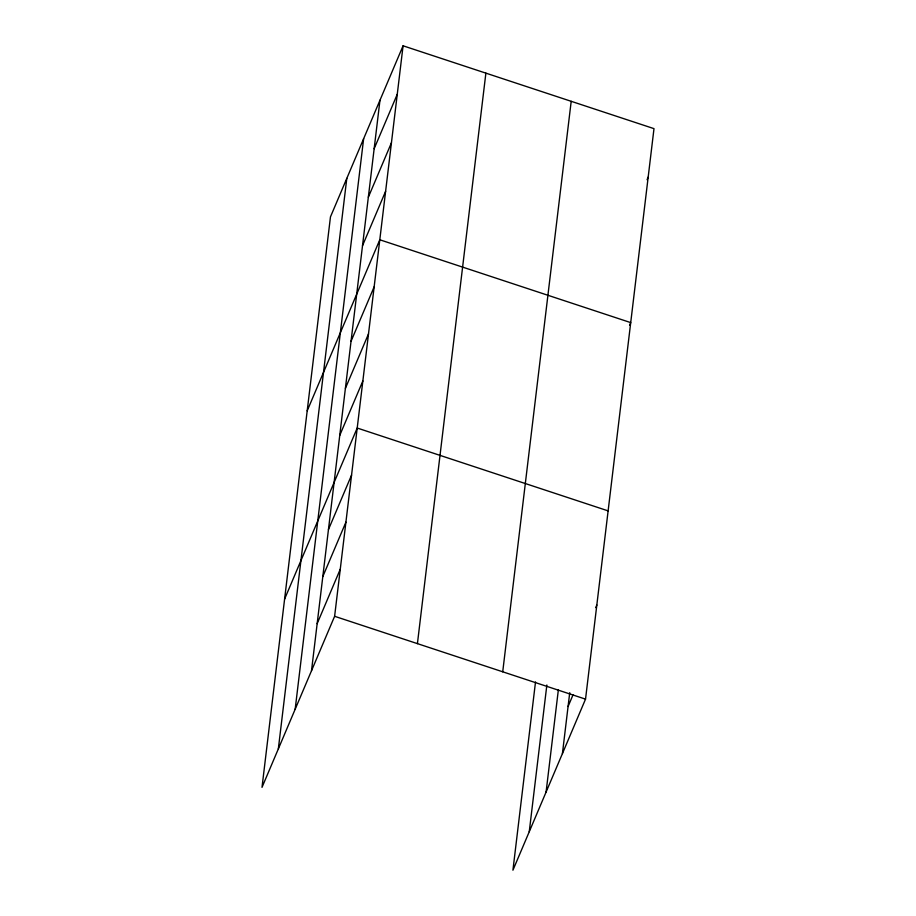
<?xml version="1.0" encoding="UTF-8"?>
<svg xmlns="http://www.w3.org/2000/svg" width="916" height="916" viewBox="0 0 916 916"><rect width="100%" height="100%" fill="white"/><g stroke="black" fill="none" stroke-linecap="round" stroke-linejoin="round"><path stroke-width="1.37" d="M278.338 748.876L346.798 178.38M295.17 709.224L363.629 138.728M311.509 670.741L379.968 100.245M403.074 45.8L330.47 216.863L262.01 787.359L334.615 616.296L403.074 45.8L653.99 128.641L585.53 699.137L512.926 870.2L535.516 681.939M417.421 643.639L485.881 73.143M502.724 671.806L571.195 101.31M529.253 831.717L546.863 684.985M546.085 792.065L558.382 689.633M562.424 753.582L569.729 692.679M374.152 148.736L397.258 94.291M368.335 197.226L391.441 142.781M362.507 245.717L385.625 191.272M307.192 410.826L379.796 239.774L630.723 322.615L629.613 325.203M351.046 341.279L374.152 286.834M345.401 388.338L368.507 333.905M339.744 435.409L362.85 380.964M284.601 599.087L357.206 428.035L608.121 510.876M328.455 529.54L351.561 475.095M322.798 576.611L345.916 522.166M317.154 623.67L340.26 569.237M647.074 179.731L648.173 177.131M595.732 607.606L596.831 605.007M568.069 706.522L573.027 694.855M334.615 616.296L585.53 699.137"/></g></svg>
